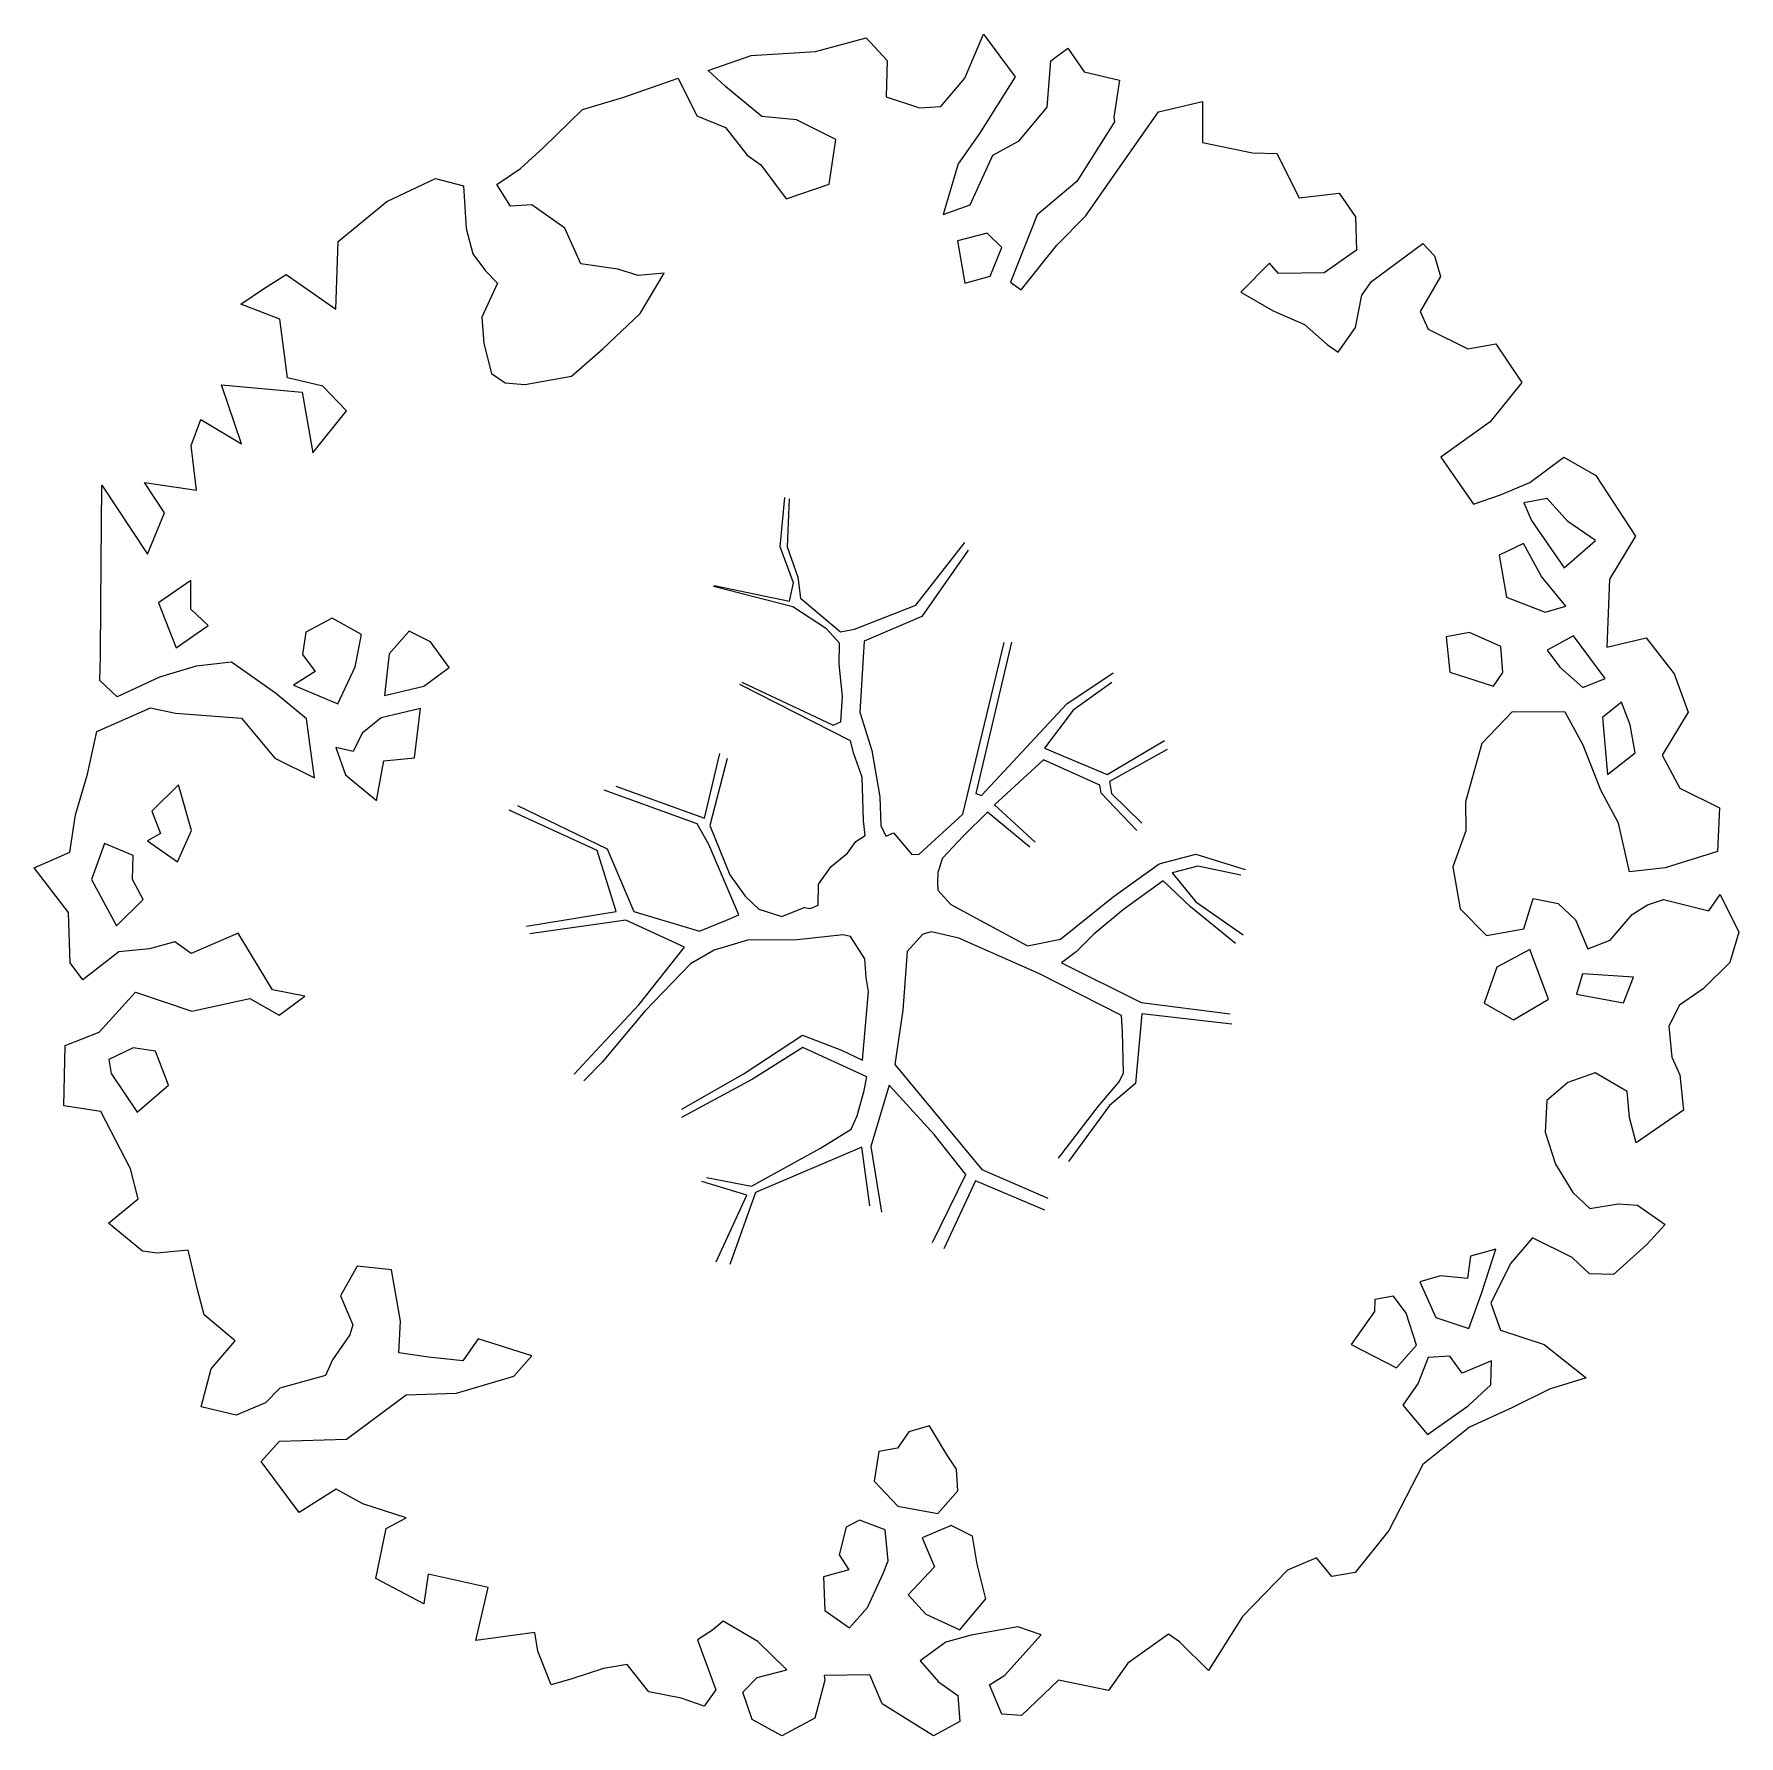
# Model space of a CAD drawing. Extents: x 149.73 to 153.59, y 35.22 to 39.08.
import ezdxf

# ---------------------------------------------------------------- set-up
doc = ezdxf.new("R2010")
doc.units = 0
doc.layers.get('0').update_dxf_attribs({"linetype": 'CONTINUOUS'})

msp = doc.modelspace()

# ---------------------------------------------------------------- linework, layer by layer
at = {"linetype": 'CONTINUOUS'}
for points in [[(153.4555, 36.7174), (153.4642, 36.637), (153.3569, 36.5636), (153.3414, 36.6209), (153.3365, 36.68), (153.2636, 36.7218), (153.202, 36.7001), (153.1546, 36.659), (153.1508, 36.5874), (153.1744, 36.5151), (153.213, 36.4509), (153.2522, 36.4141), (153.3158, 36.4253), (153.36, 36.4222), (153.4222, 36.3785), (153.3811, 36.3331), (153.3057, 36.2652), (153.2509, 36.2665), (153.2116, 36.3033), (153.122, 36.3476), (153.0721, 36.2897), (153.0278, 36.2), (153.0496, 36.1383), (153.148, 36.1065), (153.2432, 36.0304), (153.1604, 36.005), (153.075, 35.9627), (152.979, 35.9185), (152.8737, 35.8345), (152.7964, 35.6844), (152.7203, 35.5892), (152.6673, 35.5799), (152.6325, 35.6229), (152.5664, 35.5949), (152.4648, 35.4897), (152.3881, 35.367), (152.3222, 35.4319), (152.2973, 35.4493), (152.205, 35.384), (152.1614, 35.3217), (152.048, 35.3455), (151.9639, 35.2652), (151.9196, 35.2683), (151.8917, 35.3344), (151.9259, 35.3568), (152.0082, 35.4477), (151.9559, 35.4658), (151.85, 35.4471), (151.7927, 35.4316), (151.7347, 35.3887), (151.7758, 35.3413), (151.8194, 35.3107), (151.8243, 35.2516), (151.7645, 35.2192), (151.6481, 35.2916), (151.6201, 35.3576), (151.5167, 35.3558), (151.5186, 35.3452), (151.4954, 35.2593), (151.4207, 35.2189), (151.354, 35.2563), (151.3323, 35.318), (151.3647, 35.3509), (151.4326, 35.3683), (151.3666, 35.4332), (151.2876, 35.4793), (151.2639, 35.4588), (151.2296, 35.4364), (151.2712, 35.3236), (151.2451, 35.2863), (151.1927, 35.3044), (151.1193, 35.3187), (151.0701, 35.3811), (151.0171, 35.3718), (150.9449, 35.3481), (150.8981, 35.3345), (150.8683, 35.4111), (150.8609, 35.4535), (150.7275, 35.4355), (150.7557, 35.5551), (150.6193, 35.5857), (150.6093, 35.5184), (150.5009, 35.5758), (150.5246, 35.6891), (150.5695, 35.7134), (150.4711, 35.7452), (150.4107, 35.7783), (150.3272, 35.7254), (150.2413, 35.8413), (150.2825, 35.8868), (150.4345, 35.8916), (150.5697, 35.9918), (150.6837, 35.9955), (150.8133, 36.0347), (150.8544, 36.0801), (150.733, 36.1188), (150.6981, 36.069), (150.6202, 36.0772), (150.553, 36.0872), (150.5567, 36.1588), (150.5363, 36.2753), (150.4584, 36.2834), (150.421, 36.2168), (150.449, 36.1508), (150.4421, 36.1277), (150.4028, 36.0717), (150.3872, 36.0362), (150.2832, 36.007), (150.2508, 35.974), (150.1847, 35.946), (150.105, 35.9648), (150.1281, 36.0507), (150.1824, 36.1148), (150.112, 36.1734), (150.0965, 36.2308), (150.0754, 36.3199), (150.0056, 36.313), (149.972, 36.318), (149.8954, 36.381), (149.9621, 36.4364), (149.9447, 36.5043), (149.8781, 36.6345), (149.794, 36.6471), (149.7973, 36.7841), (149.8739, 36.8139), (149.9562, 36.9048), (150.0838, 36.8618), (150.2153, 36.8903), (150.2819, 36.8529), (150.3399, 36.8958), (150.2664, 36.9102), (150.1892, 37.0386), (150.0827, 36.9926), (150.0453, 37.0187), (149.988, 37.0032), (149.9182, 36.9964), (149.8366, 36.933), (149.808, 36.9716), (149.8043, 37.0856), (149.7265, 37.1865), (149.8075, 37.2226), (149.82, 37.3067), (149.8475, 37.3989), (149.8688, 37.4954), (149.9903, 37.5495), (150.0469, 37.5376), (150.1964, 37.5257), (150.2724, 37.4353), (150.362, 37.391), (150.3441, 37.5243), (150.2737, 37.5829), (150.1741, 37.6528), (150.0937, 37.6441), (150.0109, 37.6186), (149.9149, 37.5745), (149.8757, 37.6112), (149.877, 37.6661), (149.8777, 37.7863), (149.8797, 38.0541), (149.9837, 37.8977), (150.0217, 37.9917), (149.9769, 38.0603), (150.0946, 38.0428), (150.0822, 38.1443), (150.1047, 38.2028), (150.1962, 38.1479), (150.1509, 38.2819), (150.334, 38.265), (150.3582, 38.1273), (150.4342, 38.2225), (150.3807, 38.2786), (150.301, 38.2974), (150.283, 38.4307), (150.1952, 38.4644), (150.2488, 38.5011), (150.298, 38.5316), (150.4101, 38.453), (150.4158, 38.6069), (150.5255, 38.6971), (150.6364, 38.7494), (150.6993, 38.7331), (150.7055, 38.6359), (150.721, 38.5786), (150.7496, 38.54), (150.7764, 38.5119), (150.7409, 38.4347), (150.7458, 38.3755), (150.7632, 38.3076), (150.7943, 38.2858), (150.8385, 38.2827), (150.9445, 38.3013), (151.0155, 38.3629), (151.0996, 38.4432), (151.1545, 38.5347), (151.0953, 38.5298), (151.0493, 38.5435), (150.9652, 38.556), (150.9291, 38.637), (150.8544, 38.6894), (150.8058, 38.6863), (150.7753, 38.7356), (150.8289, 38.7723), (150.8806, 38.8196), (150.9692, 38.9061), (151.0626, 38.9334), (151.186, 38.977), (151.2283, 38.8916), (151.293, 38.8648), (151.3422, 38.8024), (151.3733, 38.7806), (151.4306, 38.7033), (151.5284, 38.7369), (151.5434, 38.8378), (151.4538, 38.8821), (151.3759, 38.8902), (151.2931, 38.9576), (151.2539, 38.9943), (151.3517, 39.0279), (151.4975, 39.0371), (151.6121, 39.0682), (151.6594, 39.0165), (151.6575, 38.9343), (151.7328, 38.9093), (151.7814, 38.9124), (151.8357, 38.9765), (151.8781, 39.0767), (151.9497, 38.9801), (151.8686, 38.8513), (151.8206, 38.7828), (151.7862, 38.6676), (151.8479, 38.6893), (151.8991, 38.802), (151.9589, 38.8344), (152.0219, 38.9109), (152.0307, 39.0162), (152.0693, 39.0448), (152.106, 38.9912), (152.1857, 38.9725), (152.1732, 38.8884), (152.1751, 38.8778), (152.0896, 38.7427), (151.9993, 38.6668), (151.9387, 38.5142), (151.9636, 38.4968), (152.0441, 38.5982), (152.1089, 38.6642), (152.17, 38.7514), (152.2355, 38.8448), (152.2748, 38.9008), (152.3744, 38.9238), (152.3744, 38.831), (152.4877, 38.8072), (152.5425, 38.8059), (152.5929, 38.7056), (152.6839, 38.7161), (152.7206, 38.6626), (152.723, 38.5866), (152.6501, 38.5355), (152.5467, 38.5337), (152.5262, 38.5574), (152.4613, 38.4914), (152.5342, 38.4496), (152.6052, 38.4185), (152.6568, 38.373), (152.6818, 38.3555), (152.721, 38.4115), (152.7354, 38.485), (152.7572, 38.5161), (152.8731, 38.602), (152.8999, 38.574), (152.9136, 38.5272), (152.8674, 38.4482), (152.8855, 38.4077), (152.9751, 38.3634), (153.0387, 38.3745), (153.0978, 38.2867), (153.0261, 38.1977), (152.9145, 38.118), (152.988, 38.0108), (153.0497, 38.0326), (153.1157, 38.0606), (153.193, 38.1178), (153.2658, 38.076), (153.3554, 37.9389), (153.2962, 37.8412), (153.2905, 37.6873), (153.3796, 37.7084), (153.443, 37.6268), (153.4747, 37.5396), (153.4155, 37.4418), (153.4559, 37.367), (153.5456, 37.3227), (153.5412, 37.2237), (153.4222, 37.1864), (153.3418, 37.1778), (153.317, 37.288), (153.2765, 37.3628), (153.2367, 37.465), (153.1963, 37.5397), (153.0761, 37.5405), (153.0069, 37.4683), (152.9701, 37.3362), (152.9706, 37.2708), (152.9413, 37.1892), (152.9581, 37.0939), (153.0178, 37.0335), (153.1025, 37.0484), (153.1231, 37.1175), (153.1798, 37.1056), (153.219, 37.0688), (153.247, 37.0028), (153.2981, 37.0227), (153.348, 37.0806), (153.3822, 37.103), (153.4184, 37.1148), (153.5212, 37.0892), (153.5473, 37.1265), (153.5896, 37.0412), (153.569, 36.972), (153.5086, 36.9123), (153.455, 36.8756), (153.4306, 36.8276), (153.4374, 36.7578)], [(151.8186, 38.6078), (151.8353, 38.5124), (151.8927, 38.528), (151.9195, 38.5927), (151.8865, 38.6251)], [(153.12, 37.974), (153.1934, 37.8668), (153.2645, 37.9284), (153.2022, 37.972), (153.1549, 38.0238), (153.102, 38.0145)], [(153.0464, 37.8955), (153.0632, 37.8002), (153.151, 37.7665), (153.1977, 37.7802), (153.1423, 37.8469), (153.1019, 37.9216)], [(150.0483, 37.6853), (150.1212, 37.7363), (150.082, 37.773), (150.0814, 37.8384), (150.0085, 37.7874)], [(150.3634, 37.6315), (150.3142, 37.601), (150.4145, 37.5585), (150.4544, 37.642), (150.4688, 37.7155), (150.4021, 37.7529), (150.3423, 37.7206), (150.3348, 37.6701)], [(150.531, 37.6718), (150.5204, 37.5772), (150.6095, 37.5983), (150.6674, 37.6412), (150.6245, 37.6992), (150.5765, 37.7235)], [(153.055, 37.6295), (153.05, 37.6887), (152.979, 37.7199), (152.9261, 37.7106), (152.9348, 37.6303), (153.0332, 37.5984)], [(153.1839, 37.6413), (153.2356, 37.5958), (153.2867, 37.6157), (153.2151, 37.7123), (153.1553, 37.6799)], [(153.2804, 37.5272), (153.2921, 37.3983), (153.3545, 37.4475), (153.3433, 37.511), (153.3234, 37.5621)], [(150.41, 37.4595), (150.4318, 37.3978), (150.5021, 37.3392), (150.519, 37.4295), (150.5888, 37.4363), (150.602, 37.5478), (150.5129, 37.5267), (150.4698, 37.4918), (150.4499, 37.4501)], [(149.9832, 37.248), (150.0517, 37.2), (150.0829, 37.271), (150.0537, 37.375), (149.9932, 37.3153), (150.0131, 37.2642)], [(149.8567, 37.1603), (149.9133, 37.0556), (149.9738, 37.1153), (149.9495, 37.1602), (149.9508, 37.215), (149.886, 37.2419)], [(153.0787, 36.8422), (153.1579, 36.8888), (153.1162, 37.0016), (153.0414, 36.9612), (153.0121, 36.8796)], [(153.2214, 36.9), (153.3285, 36.8806), (153.351, 36.9392), (153.2351, 36.9461)], [(149.9012, 36.7205), (149.9604, 36.6326), (150.0314, 36.6942), (150.0016, 36.7709), (149.9511, 36.7784), (149.8957, 36.7523)], [(152.9026, 36.1671), (152.9779, 36.1421), (153.0073, 36.2237), (153.0391, 36.3221), (152.9818, 36.3066), (152.9743, 36.2561), (152.9132, 36.2618), (152.8665, 36.2481)], [(152.7113, 36.1062), (152.8134, 36.0532), (152.8589, 36.1048), (152.8353, 36.1771), (152.8067, 36.2158), (152.7643, 36.2083), (152.7637, 36.1809)], [(152.8283, 35.9684), (152.8837, 35.9018), (152.9759, 35.9671), (153.0277, 36.0144), (153.029, 36.0692), (152.9629, 36.0412), (152.9343, 36.0799), (152.8857, 36.0768), (152.8632, 36.0183)], [(151.6304, 35.7961), (151.6839, 35.74), (151.7742, 35.7231), (151.8197, 35.7748), (151.8166, 35.8234), (151.7942, 35.8577), (151.7557, 35.9219), (151.7089, 35.9082), (151.6827, 35.8708), (151.6404, 35.8634)], [(151.5156, 35.5794), (151.518, 35.5035), (151.5741, 35.4642), (151.6152, 35.5096), (151.6508, 35.5868), (151.662, 35.6161), (151.6552, 35.6859), (151.5967, 35.7083), (151.5668, 35.6921), (151.5505, 35.6292), (151.5729, 35.595)], [(151.7666, 35.6021), (151.7072, 35.5388), (151.7472, 35.495), (151.8245, 35.4594), (151.8831, 35.5298), (151.8638, 35.6083), (151.8526, 35.6718), (151.8047, 35.6962), (151.7386, 35.6682)]]:
    msp.add_lwpolyline(points, close=True, dxfattribs=at)
for points in [[(151.2678, 37.8268), (151.4385, 37.791), (151.4477, 37.8326), (151.4169, 37.9141), (151.4277, 38.0264)], [(151.4376, 38.0234), (151.4333, 37.9146), (151.4571, 37.846), (151.4632, 37.7977), (151.554, 37.722), (151.5859, 37.7277), (151.7243, 37.7825), (151.8356, 37.9242)], [(151.8433, 37.9068), (151.7382, 37.7568), (151.6071, 37.7008), (151.5978, 37.5395), (151.6249, 37.4526), (151.6433, 37.3478), (151.6454, 37.2824), (151.6566, 37.2586), (151.674, 37.2663), (151.7156, 37.2172), (151.7319, 37.2178), (151.8311, 37.308), (151.9247, 37.6979)], [(151.3299, 37.6075), (151.5373, 37.51), (151.5547, 37.5178), (151.5587, 37.5749), (151.5505, 37.6486), (151.5516, 37.6958), (151.5224, 37.7282), (151.4455, 37.7781), (151.266, 37.8241)], [(151.941, 37.6984), (151.8604, 37.3554), (151.873, 37.3506), (152.0666, 37.5584), (152.1718, 37.6286)], [(151.2967, 37.4349), (151.2577, 37.2824), (151.3032, 37.1706), (151.3375, 37.1226), (151.3685, 37.0929), (151.4208, 37.0762), (151.4712, 37.0968), (151.4857, 37.0947), (151.5031, 37.1024), (151.5043, 37.1496), (151.5325, 37.1898), (151.5695, 37.2198), (151.5883, 37.2465), (151.6095, 37.2597), (151.6057, 37.2942), (151.6026, 37.3923), (151.5838, 37.4454), (151.5764, 37.4746), (151.3261, 37.6021)], [(152.1685, 37.6069), (152.0808, 37.5445), (152.0162, 37.458), (152.1582, 37.3984), (152.288, 37.4752)], [(151.0447, 37.3718), (151.2454, 37.2991), (151.2806, 37.4462)], [(152.2939, 37.4551), (152.1633, 37.3828), (152.1681, 37.3555), (152.2364, 37.2876)], [(152.2251, 37.2715), (152.1445, 37.356), (152.1413, 37.3743), (152.0138, 37.4317), (151.9025, 37.3299), (151.9949, 37.2452)], [(150.8222, 37.328), (151.025, 37.2298), (151.0852, 37.0877), (151.234, 37.0434), (151.2954, 37.0683), (151.3238, 37.0803), (151.2558, 37.2398), (151.2288, 37.2867), (151.0182, 37.3625)], [(150.8421, 37.0544), (151.0453, 37.0877), (151.0022, 37.2258), (150.8029, 37.3176)], [(151.9828, 37.2337), (151.8866, 37.3131), (151.8327, 37.259), (151.7852, 37.2083), (151.7745, 37.1759), (151.7739, 37.1523), (151.7745, 37.136), (151.8036, 37.1035), (151.9774, 37.0096), (152.0522, 37.0251), (152.1716, 37.1212), (152.2759, 37.196), (152.359, 37.2176), (152.4707, 37.1832)], [(152.4613, 37.1698), (152.3638, 37.1903), (152.3053, 37.1753), (152.3592, 37.1096), (152.4663, 37.0345)], [(152.4486, 37.0149), (152.3471, 37.0981), (152.285, 37.1576), (152.1954, 37.0926), (152.1278, 37.036), (152.0878, 36.9961), (152.0546, 36.9715), (152.2349, 36.8811), (152.4367, 36.8554)], [(150.9504, 36.7187), (150.9998, 36.772), (151.0966, 36.876), (151.2004, 37.0069), (151.0675, 37.0682), (150.8499, 37.037)], [(151.1945, 36.6395), (151.3353, 36.7206), (151.468, 36.8074), (151.5562, 36.7735), (151.6037, 36.7508), (151.6174, 36.9064), (151.6118, 36.9383), (151.6091, 36.9801), (151.5767, 37.0308), (151.5596, 37.0348), (151.4559, 37.0236), (151.3433, 37.0227), (151.2674, 36.9999), (151.2141, 36.9694), (151.1108, 36.862), (151.0137, 36.7463), (150.9719, 36.7037)], [(152.0478, 36.5287), (152.1377, 36.6455), (152.1844, 36.7007), (152.1949, 36.7213), (152.1925, 36.8149), (152.1907, 36.8521), (152.005, 36.9463), (151.8217, 37.0269), (151.7604, 37.0419), (151.7402, 37.036), (151.7048, 36.9969), (151.6954, 36.8637), (151.6771, 36.7407), (151.8739, 36.5029), (152.0239, 36.4376)], [(152.4407, 36.8327), (152.237, 36.8556), (152.2224, 36.698), (152.1632, 36.6477), (152.0703, 36.5209)], [(151.2499, 36.4848), (151.352, 36.4652), (151.5083, 36.5514), (151.5783, 36.5942), (151.5917, 36.6247), (151.6076, 36.6816), (151.6138, 36.7132), (151.4683, 36.7792), (151.3541, 36.7075), (151.1932, 36.6205)], [(151.762, 36.3376), (151.8382, 36.4919), (151.7659, 36.5825), (151.6642, 36.6938), (151.6228, 36.555), (151.6465, 36.4065)], [(151.6205, 36.4207), (151.6019, 36.5537), (151.3616, 36.4504), (151.3034, 36.2875)], [(151.2718, 36.2937), (151.3415, 36.4445), (151.2397, 36.476)], [(152.0169, 36.4106), (151.8597, 36.4769), (151.788, 36.3233)]]:
    msp.add_lwpolyline(points, dxfattribs=at)

doc.saveas('drawing.dxf')
